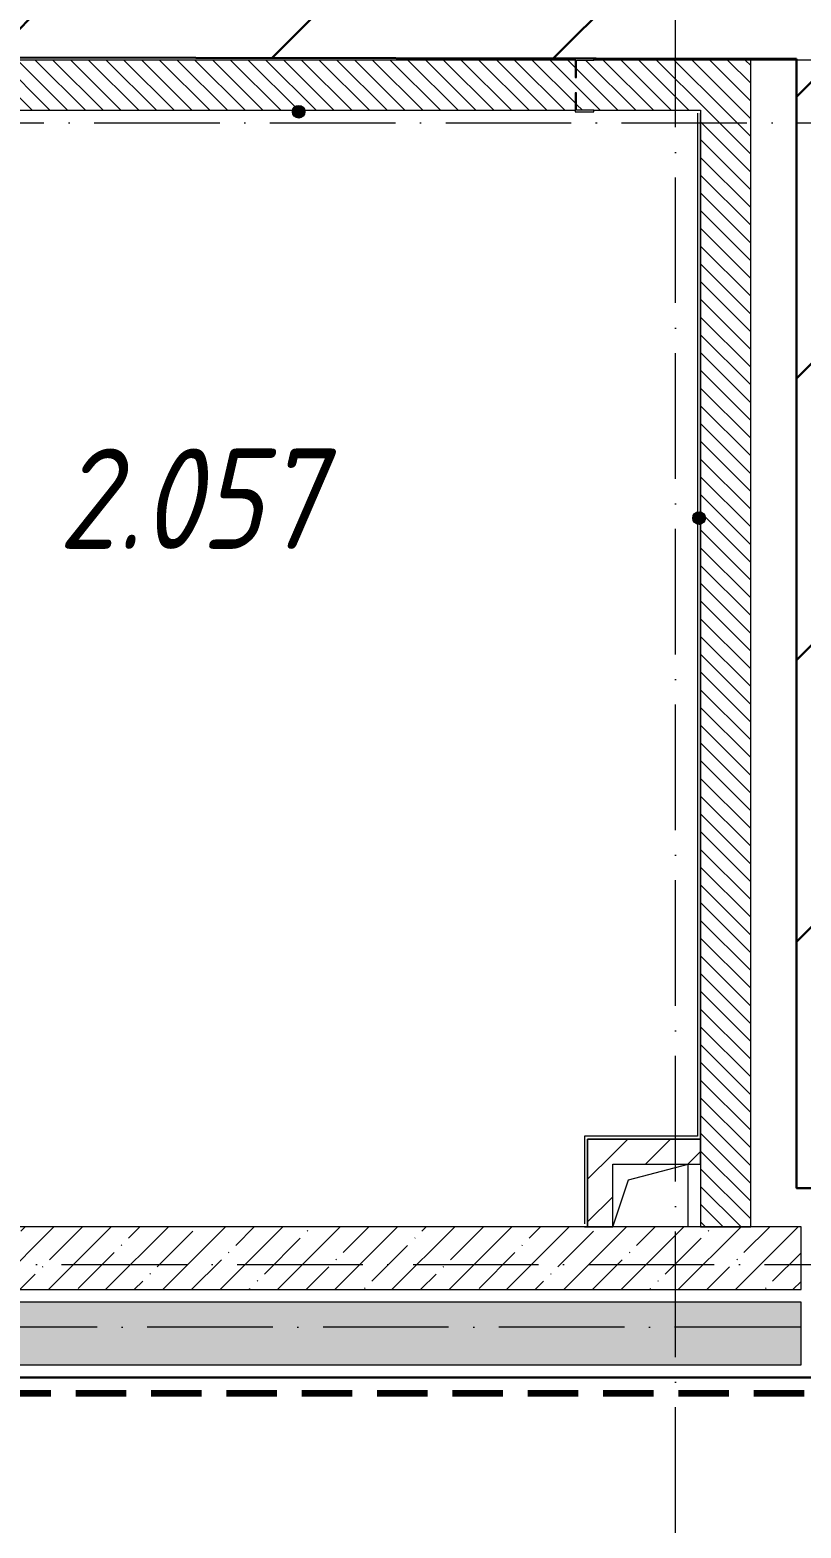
# Model space of a CAD drawing. Header units: millimetres. Extents: x -17017 to 628417, y -109036 to 199237.
# Drawn here: x 9759 to 12830, y -95815 to -89845 of the extents above; entities that cross this region are included whole.
import ezdxf

# ---------------------------------------------------------------- set-up
doc = ezdxf.new("R2010")
doc.units = ezdxf.units.MM
doc.linetypes.add('50_200_ШТРИХ_1Т_ш5_п1_п1_', pattern=[700, 500, -100, 0, -100])
doc.linetypes.add('Штриховая _2 мм - 1 мм_', pattern=[300, 200, -100])
for name, color, linetype, lineweight in [('0-1', 7, 'Continuous', 5), ('0-2', 7, 'Continuous', 9), ('Контуры', 7, 'Continuous', 9), ('Марки помещений', 7, 'Continuous', 9), ('Марки стен', 7, 'Continuous', 9), ('Обобщенные модели', 7, 'Continuous', 9), ('Оси-2', 7, '50_200_ШТРИХ_1Т_ш5_п1_п1_', 9), ('Стены-1', 7, 'Continuous', 13), ('стяжа', 7, 'Continuous', 30), ('Штриховка разреза-1', 7, 'Continuous', 9)]:
    doc.layers.add(name, color=color, linetype=linetype, lineweight=lineweight)
doc.layers.add('СТ-1_1', color=7, linetype='Штриховая _2 мм - 1 мм_', lineweight=90, true_color=0x888888)
doc.layers.get('0-2').off()
doc.styles.add('ISOCPEUR_I_2', font='isocpeui.ttf', dxfattribs={"width": 0.85, "height": 2.3})
pattern_1 = [(135, (0, 0), (-35.35534, -35.35534), [])]
pattern_2 = [(45, (0, 0), (-114.04925, 114.04925), []), (45, (114.05, 0), (-114.04925, 114.04925), [201.612, -40.322, 3.353, -36.97])]
pattern_3 = [(45, (0, 0), (-84.8528, 84.8528), [])]

# ---------------------------------------------------------------- blocks, each defined once
blk = doc.blocks.new('ось2эт')
at = {"layer": 'Оси-2'}
for p, q in [((12329.9, -108435.9), (12329.9, -54635.1)), ((-12388.8, -90215.3), (18329.9, -90215.3)), ((-11118.8, -94765.3), (15729.9, -94765.3)), ((96138.3, -95015.3), (-12388.8, -95015.3))]:
    blk.add_line(p, q, dxfattribs=at)
blk = doc.blocks.new('Фахверк_СКБ_Уголок - 200_3380-28509457-АИ2_02_План отделки стен 2-го этажа _Часть 2_')
at = {"layer": 'Обобщенные модели'}
for p, q in [((200, 156), (125, 156)), ((125, 156), (125, 81)), ((131, 81), (131, 150)), ((131, 150), (200, 150)), ((200, 150), (200, 156)), ((125, 81), (131, 81)), ((131, 19), (125, 19)), ((125, 19), (125, -56)), ((131, -50), (131, 19)), ((125, -56), (200, -56)), ((200, -50), (131, -50)), ((200, -56), (200, -50))]:
    blk.add_line(p, q, dxfattribs=at)
blk = doc.blocks.new('AR_Отверстие прямоугольное _в плите_ - AR_Отверстие прямоугольное _в плите_-V233-АИ2_02_План отделки стен 2-го этажа _Часть 2_')
at = {"layer": 'Обобщенные модели'}
for p, q in [((-87.5, 62.5), (150, 125)), ((150, -125), (150, 125)), ((-150, -125), (-87.5, 62.5))]:
    blk.add_line(p, q, dxfattribs=at)
blk = doc.blocks.new('0125-Р-ОО-Ш2-АР-о_23_10_2024_rvt-1-АИ2_02_План отделки стен 2-го этажа _Часть 2_')
at = {"layer": 'Штриховка разреза-1'}
h = blk.add_hatch(dxfattribs=at)
h.set_pattern_fill('FP_2', color=256, style=0, pattern_type=2)
h.set_pattern_definition(pattern_1)
h.paths.add_polyline_path([(22000, 16050), (22000, 16119), (22006, 16119), (22006, 16050), (22700, 16050), (22700, 16250), (22006, 16250), (22006, 16181), (22000, 16181), (22000, 16250), (19000, 16250), (19000, 16181), (18994, 16181), (18994, 16250), (16800, 16250), (16800, 16050), (18994, 16050), (18994, 16119), (19000, 16119), (19000, 16050), (20187, 16050)], flags=0)
h = blk.add_hatch(dxfattribs=at)
h.set_pattern_fill('FP_2', color=256, style=0, pattern_type=2)
h.set_pattern_definition(pattern_1)
h.paths.add_polyline_path([(22700, 11600), (22700, 16050), (22500, 16050), (22500, 11600)], flags=0)
h = blk.add_hatch(dxfattribs=at)
h.set_pattern_fill('FP_3', color=256, style=0, pattern_type=2)
h.set_pattern_definition(pattern_3)
h.paths.add_polyline_path([(22150, 11600), (22150, 11950), (22050, 11950), (22050, 11600)], flags=0)
h = blk.add_hatch(dxfattribs=at)
h.set_pattern_fill('FP_3', color=256, style=0, pattern_type=2)
h.set_pattern_definition(pattern_3)
h.paths.add_polyline_path([(22500, 11850), (22500, 11950), (22150, 11950), (22150, 11850)], flags=0)
h = blk.add_hatch(dxfattribs=at)
h.set_pattern_fill('FP_1', color=256, style=0, pattern_type=2)
h.set_pattern_definition(pattern_2)
h.paths.add_polyline_path([(25200, 11350), (25200, 11600), (25000, 11600), (25000, 11350)], flags=0)
h.paths.add_polyline_path([(22900, 11350), (22900, 11600), (15250, 11600), (15250, 11350), (20187, 11350)], flags=0)
h.paths.add_polyline_path([(13150, 11350), (13150, 11600), (12450, 11600), (12450, 11350), (12731.1, 11350)], flags=0)
h = blk.add_hatch(dxfattribs=at)
h.set_pattern_fill('FP_1', color=256, style=0, pattern_type=2)
h.set_pattern_definition(pattern_2)
h.paths.add_polyline_path([(25900, 11050), (25900, 11300), (25000, 11300), (25000, 11050)], flags=0)
h.paths.add_polyline_path([(22900, 11050), (22900, 11300), (15250, 11300), (15250, 11050), (20187, 11050)], flags=0)
h.paths.add_polyline_path([(12731.1, 11050), (13150, 11050), (13150, 11300), (11950, 11300), (11950, 11050)], flags=0)
h.paths.add_polyline_path([(7139.2, 11050), (7950, 11050), (7950, 11300), (400, 11300), (400, 11050), (5275.2, 11050)], flags=0)
at = {"layer": 'Контуры'}
blk.add_line((23700, 16250), (22700, 16250), dxfattribs=at)
at = {"layer": 'Стены-1'}
for p, q in [((22000, 16250), (19000, 16250)), ((22700, 16250), (22075, 16250)), ((22700, 16050), (22700, 16250)), ((19000, 16050), (22000, 16050)), ((22075, 16050), (22500, 16050)), ((22500, 16050), (22500, 11600)), ((22700, 11600), (22700, 16050)), ((22150, 11950), (22050, 11950)), ((22050, 11950), (22050, 11600)), ((22500, 11950), (22150, 11950)), ((22500, 11850), (22500, 11950)), ((22150, 11600), (22150, 11850)), ((22150, 11850), (22500, 11850)), ((22900, 11600), (19050, 11600)), ((22050, 11600), (22150, 11600)), ((22500, 11600), (22700, 11600)), ((22900, 11350), (22900, 11600)), ((15250, 11350), (22900, 11350)), ((22900, 11300), (15250, 11300)), ((22900, 11050), (22900, 11300)), ((15250, 11050), (22900, 11050))]:
    blk.add_line(p, q, dxfattribs=at)
at = {"layer": '0-2'}
for name, p in [('Фахверк_СКБ_Уголок - 200_3380-28509457-АИ2_02_План отделки стен 2-го этажа _Часть 2_', (21875, 16100)), ('AR_Отверстие прямоугольное _в плите_ - AR_Отверстие прямоугольное _в плите_-V233-АИ2_02_План отделки стен 2-го этажа _Часть 2_', (22300, 11725))]:
    blk.add_blockref(name, p, dxfattribs=at)
blk = doc.blocks.new('2ч2эт')
at = {"layer": 'Марки стен'}
h = blk.add_hatch(color=256, dxfattribs=at)
edge = h.paths.add_edge_path(flags=0)
edge.add_arc((10829.1, -90171.3), 25, 0, 360)
h = blk.add_hatch(color=256, dxfattribs=at)
edge = h.paths.add_edge_path(flags=0)
edge.add_arc((12423.9, -91790.5), 25, 0, 360)
at = {"lineweight": 30}
blk.add_lwpolyline([(6162, -89942.3), (6162, -89400.5), (12812, -89400.5), (13742, -89400.5), (13742, -89960.5), (15762, -89960.5), (15322, -89960.5), (15322, -90460.5), (15762, -90460.5), (15762, -94230.5), (15322, -94230.5), (15322, -94443.1), (15322, -94230.5), (15322, -94443.1), (15112, -94443.1), (15112, -94955.3), (13012, -94955.3), (13012, -94460.5), (12812, -94460.5), (12812, -89960.5)], dxfattribs=at)
at = {"layer": 'Марки стен'}
for centre in [(10829.1, -90171.3), (12423.9, -91790.5)]:
    blk.add_circle(centre, 25, dxfattribs=at)
at = {"layer": 'СТ-1_1'}
blk.add_line((-9558.1, -95277.3), (17967.9, -95277.3), dxfattribs=at)
at = {"layer": 'Стены-1'}
for p, q in [((12417.9, -90177.3), (12417.9, -94253.3)), ((12429.9, -94265.3), (12429.9, -90177.3)), ((12417.9, -94253.3), (11967.9, -94253.3)), ((11967.9, -94253.3), (11967.9, -94603.3)), ((11979.9, -94265.3), (12429.9, -94265.3)), ((11979.9, -94615.3), (11979.9, -94265.3)), ((11967.9, -94615.3), (11979.9, -94615.3))]:
    blk.add_line(p, q, dxfattribs=at)
at = {"layer": 'стяжа'}
blk.add_line((6162, -89950.4), (12812, -89960.5), dxfattribs=at)
blk.add_lwpolyline([(2042, -95215.3), (54649.6, -95215.3)], dxfattribs=at)
at = {"layer": '0-1'}
blk.add_blockref('0125-Р-ОО-Ш2-АР-о_23_10_2024_rvt-1-АИ2_02_План отделки стен 2-го этажа _Часть 2_', (-10070.1, -106215.3), dxfattribs=at)
at = {"layer": 'Марки помещений', "color": 3, "insert": (9870.5, -91513.2), "char_height": 400, "width": 1231.217, "attachment_point": 1, "style": 'ISOCPEUR_I_2'}
blk.add_mtext('2.057', dxfattribs=at)

msp = doc.modelspace()

# ---------------------------------------------------------------- hatches: boundary and pattern name
at = {"layer": 'стяжа'}
h = msp.add_hatch(dxfattribs=at)
h.set_pattern_fill('ANSI31', color=5, scale=250)
h.set_pattern_definition([(45, (4472.5, -59163.1), (-561.266, 561.266), [])])
h.paths.add_polyline_path([(13742, -89400.5), (12812, -89400.5), (6162, -89400.5), (6162, -89950.4), (12812, -89960.5), (12812, -94460.5), (13012, -94460.5), (13012, -94955.3), (15112, -94955.3), (15112, -94443.1), (15322, -94443.1), (15322, -94230.5), (15762, -94230.5), (15762, -90460.5), (15322, -90460.5), (15322, -89960.5), (13742, -89960.5)])
h.paths.add_polyline_path([(15592, -66215.3), (15192, -66215.3), (15192, -65695.3), (15592, -65695.3), (15592, -63285.3), (15464.5, -63285.3), (15464.5, -62800.4), (15592, -62800.4), (15592, -60875.3), (15362, -60875.3), (15362, -60625.3), (12222, -60625.3), (12222, -61275.3), (9132, -61275.3), (9132, -60575.3), (8692, -60575.3), (8692, -60325.3), (9912, -60325.3), (9912, -58904.6), (9862, -58904.6), (9862, -58299.1), (9912, -58299.1), (9912, -56925.3), (6812, -56925.3), (6812, -57175.3), (6312, -57175.3), (6062, -57175.3), (6062, -56925.3), (2562, -56925.3), (2562, -57345.3), (2042, -57345.3), (2042, -56925.3), (-2138, -56925.3), (-2138, -58005.3), (-2388, -58005.3), (-2388, -57961), (-2788, -57961), (-2788, -56925.3), (-9668, -56925.3), (-9668, -57165.3), (-9778, -57165.3), (-9778, -57376.1), (-9888, -57376.1), (-9888, -60155.3), (-9638, -60155.3), (-9638, -60655.3), (-9888, -60655.3), (-9888, -62707.2), (-9738, -62707.2), (-9738, -63240.1), (-9888, -63240.1), (-9888, -65675.3), (-9598, -65675.3), (-9598, -65925.3), (-2888, -65925.3), (-2888, -63325.3), (-2388, -63325.3), (-2388, -61148.8), (-2758, -61148.8), (-2758, -59948.8), (-2388, -59948.8), (-2388, -59705.3), (-2138, -59705.3), (-2138, -72625.3), (-2388, -72625.3), (-2388, -72225.3), (-2788, -72225.3), (-2788, -70635.3), (-2388, -70635.3), (-2388, -69135.3), (-2788, -69135.3), (-2928.7, -69135.3), (-2928.7, -66175.1), (-9833, -66175.1), (-9833, -66315.1), (-9973, -66315.1), (-9973, -68675.1), (-9723, -68675.1), (-9723, -69175.1), (-9833, -69175.1), (-9833, -69315.1), (-9973, -69315.1), (-9973, -71540.3), (-9833, -71540.3), (-9833, -71675.1), (-9723, -71675.1), (-9723, -72175.1), (-9973, -72175.1), (-9973, -77655.1), (-9723, -77655.1), (-9723, -78155.1), (-9738, -78155.1), (-9738, -78390.1), (-9973, -78390.1), (-9973, -80457.8), (-9755.8, -80457.8), (-9755.8, -80675.1), (-9723, -80675.1), (-9723, -81175.1), (-9787.7, -81175.1), (-9787.7, -81360.3), (-9973, -81360.3), (-9973, -86532.6), (-9750.6, -86532.6), (-9750.6, -86755.1), (-9723, -86755.1), (-9723, -87255.1), (-9838.3, -87255.1), (-9838.3, -87389.8), (-9973, -87389.8), (-9973, -89355.1), (-9686, -89355.1), (-9686, -89495.1), (-9973, -89495.1), (-9973, -89703.9), (-9853.5, -89703.9), (-9853.5, -89945.4), (-9723, -89945.4), (-9723, -90445.4), (-9973, -90445.4), (-9973, -94375.1), (-9723, -94375.1), (-9723, -94625.1), (-7673, -94625.1), (-7673, -94145.1), (-3003, -94145.1), (-3003, -92615.1), (-2388, -92615.1), (-2388, -91955.4), (-2138, -91955.4), (-2138, -94925.3), (2042, -94925.3), (2042, -94365.3), (2562, -94365.3), (2562, -94625.3), (5572, -94625.3), (5572, -94285.3), (6162, -94285.3), (6162, -92315.3), (6162, -91180.3), (6162, -89960.6), (6154.9, -89960.6), (2562, -89950.4), (2562, -90475.4), (2042, -90475.4), (2042, -89950.4), (2042, -89945.4), (2201, -89945.4), (2201, -87175.4), (2042, -87175.4), (2042, -85985.4), (1200.5, -85985.4), (1200.5, -77695.3), (2042, -77695.3), (2178.2, -77695.3), (2178.2, -72220.3), (2042, -72220.3), (2042, -71695.3), (2042, -71690.3), (2562, -71690.3), (2562, -71882.4), (5852, -71882.4), (5852, -71690.3), (5852, -71421.7), (6562, -71421.7), (6562, -71285.3), (7012, -71285.3), (7012, -71695.3), (15592, -71695.3)])
h.paths.add_polyline_path([(7012, -69615.3), (6562, -69615.3), (6562, -69446.8), (6102, -69446.8), (6102, -63155.3), (6562, -63155.3), (6562, -58775.3), (6812, -58775.3), (6812, -60325.3), (7112, -60325.3), (7112, -60575.3), (7112, -60825.3), (7112, -62175.3), (6812, -62175.3), (6812, -63055.3), (7012, -63055.3)], flags=16)
h.paths.add_polyline_path([(2562, -66200.3), (2042, -66200.3), (2042, -65675.3), (2042, -65670.3), (2562, -65670.3)], flags=16)
h.paths.add_polyline_path([(-2138, -74325.3), (-2138, -84740.1), (-2388, -84740.1), (-2388, -84500.1), (-2798, -84500.1), (-2798, -84000.1), (-2388, -84000.1), (-2388, -82235.1), (-2968, -82235.1), (-2968, -80395.1), (-2388, -80395.1), (-2388, -78605.3), (-2918, -78605.3), (-2918, -74465.3), (-2388, -74465.3), (-2388, -74325.3)], flags=16)
h.paths.add_polyline_path([(2562, -60695.3), (2042, -60695.3), (2042, -60170.3), (2562, -60170.3)], flags=16)
h.paths.add_polyline_path([(-2138, -86440.1), (-2138, -86640.1), (-2138, -90775.4), (-2388, -90775.4), (-2388, -90475.4), (-2658, -90475.4), (-2758, -90475.4), (-2758, -89495.1), (-8616, -89495.1), (-8616, -89355.1), (-3003, -89355.1), (-3003, -87055.1), (-2703, -87055.1), (-2703, -86640.1), (-2388, -86640.1), (-2388, -86440.1)], flags=16)
h.paths.add_polyline_path([(-2138, -89950.4), (-2658, -89950.4), (-2658, -89945.4), (-2138, -89945.4)], flags=0)

# ---------------------------------------------------------------- linework, layer by layer
msp.add_lwpolyline([(30835.6, -95215.3), (-10038, -95215.3), (-10038, -98325.3), (30835.6, -98325.3)], close=True, dxfattribs=at)

# ---------------------------------------------------------------- block references
for name in ['ось2эт', '2ч2эт']:
    msp.add_blockref(name, (0, 0), dxfattribs=at)

doc.saveas('drawing.dxf')
